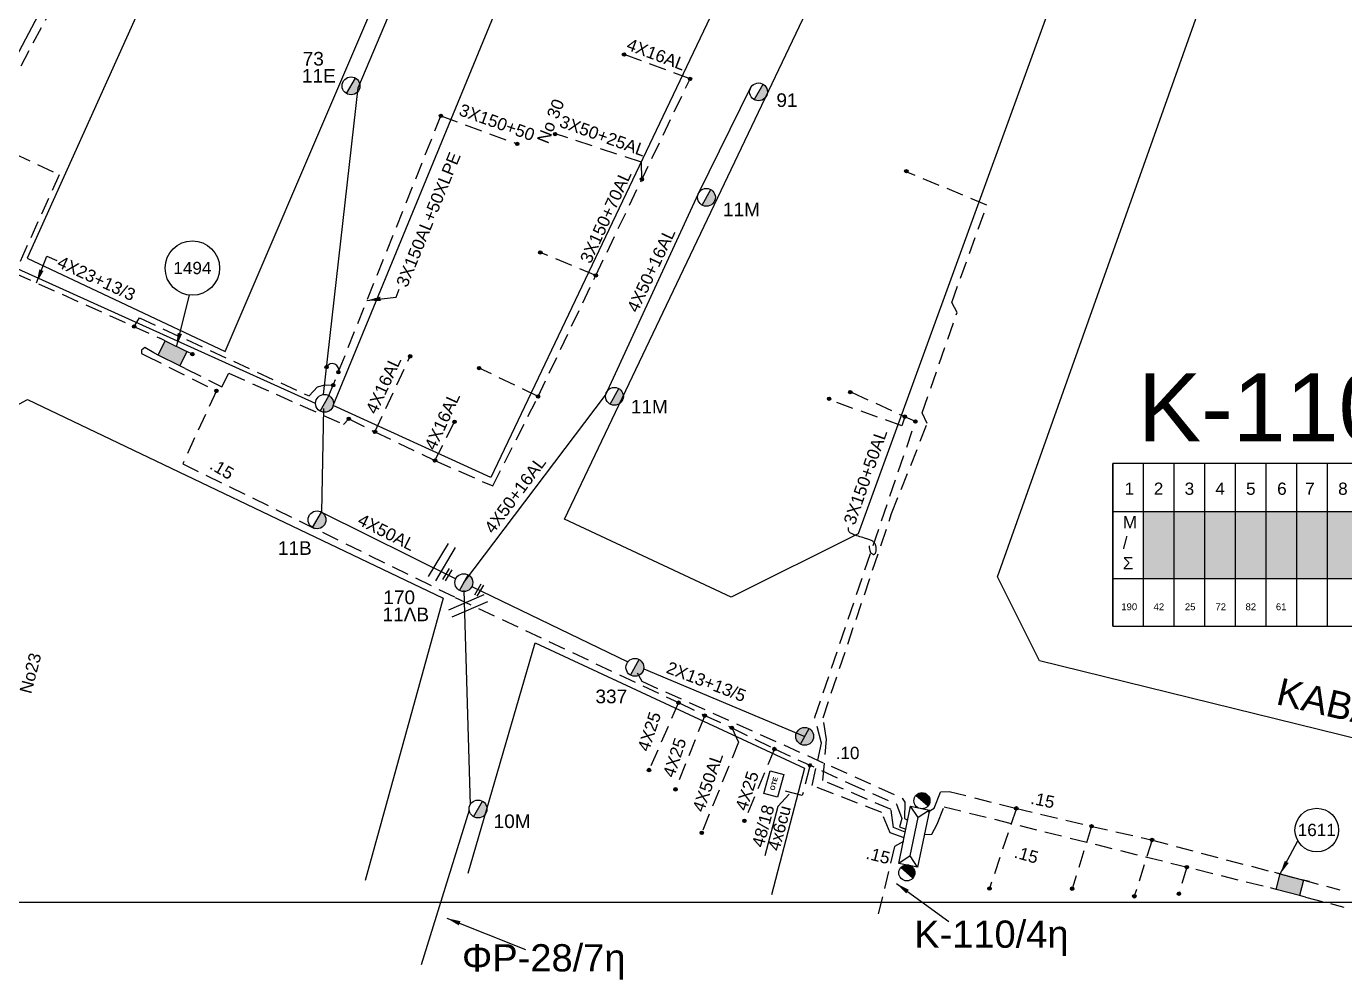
# Model space of a CAD drawing. Header units: millimetres. Extents: x 766 to 1726, y 225 to 629.
# Drawn here: x 1063.2 to 1160, y 238.6 to 308.6 of the extents above; entities that cross this region are included whole.
import ezdxf
from ezdxf.enums import TextEntityAlignment as Align

# ---------------------------------------------------------------- set-up
doc = ezdxf.new("R2010")
doc.units = ezdxf.units.MM
doc.linetypes.add('DASHED', pattern=[19.05, 12.7, -6.35])
for name, color, linetype in [('Link Box 4 Διευθύνσεων', 7, 'Continuous'), ('Pillar OTE', 7, 'Continuous'), ('Άγνωστα', 7, 'Continuous'), ('Ασφαλειοκιβώτια Χ.Τ 9 αναχωρήσεων', 7, 'Continuous'), ('Γυμνά εναέρια ΧΤ (3Φ)   4x50AL', 7, 'Continuous'), ('Γυμνά εναέρια ΧΤ και ΦΟΠ (3Φ)   4x50+16AL', 7, 'Continuous'), ('Επιγραφές - Σχήματα', 7, 'Continuous'), ('Καλώδια ΧΤ   3x150+50AL', 7, 'DASHED'), ('Καλώδια ΧΤ   3x150AL+50XLPE', 7, 'DASHED'), ('Μηχανική τομή', 7, 'Continuous'), ('Στύλος Ξύλινος', 7, 'Continuous'), ('Στύλος Ξύλινος @ 1', 7, 'Continuous'), ('Στύλος ΦΜ', 7, 'Continuous'), ('Στύλος ΦΜ @ 1', 7, 'Continuous'), ('Συνδέσεις', 7, 'Continuous'), ('Συνεστραμμένα ΧΤ   3x70+54.6+25 AL', 7, 'SYN_LINE'), ('Τομή', 7, 'Continuous'), ('Υποσταθμός εναέριος 2 στύλων', 7, 'Continuous'), ('Υποσταθμός πόλεως', 7, 'Continuous'), ('Υπόβαθρο ΔΕΗ', 7, 'Continuous'), ('Υπόγεια Καλώδια Δικτύου ΧΤ   .10', 7, 'DASHED'), ('Υπόγεια Καλώδια Δικτύου ΧΤ   .15', 7, 'DASHED'), ('Υπόγεια καλώδια Δικτύου ΧΤ και Παρ. ΧΤ - 3X150+70 AL', 7, 'DASHED'), ('Υπόγεια καλώδια Δικτύου ΧΤ και Παρ. ΧΤ 3X50AL +25CU  XLPE', 7, 'DASHED'), ('Υπόγεια καλώδια Παροχών ΧΤ   4x16AL', 7, 'DASHED'), ('Υπόγεια καλώδια Παροχών ΧΤ   4x25', 7, 'DASHED'), ('Υπόγεια καλώδια Παροχών ΧΤ   4x50AL', 7, 'DASHED'), ('Υπόγεια καλώδια Παροχών ΧΤ   4x6', 7, 'DASHED')]:
    doc.layers.add(name, color=color, linetype=linetype)
doc.styles.get("Standard").update_dxf_attribs({"font": 'arial.ttf'})
doc.linetypes.add('SYN_LINE', pattern='A,0.5,-0.0001,["/\\/\\/\\/",Standard,S=0.1,R=0,X=0,Y=-0.05],-0.25', length=0.7501)
doc.dimstyles.new('ISO-25', dxfattribs={"dimtxt": 2.5, "dimasz": 2.5, "dimexe": 1.25, "dimexo": 0.625, "dimtad": 1, "dimtxsty": 'Standard', "dimcen": 2.5, "dimadec": 0, "dimazin": 0, "dimtfac": 1, "dimtmove": 0, "dimatfit": 3, "dimfxl": 1, "dimarcsym": 0})

# ---------------------------------------------------------------- blocks, each defined once
blk = doc.blocks.new('LINK BOX 4 ΑΝΑΧΩΡΗΣΕΩΝ')
at = {"layer": 'Link Box 4 Διευθύνσεων', "ltscale": 40}
blk.add_hatch(color=256, dxfattribs=at).paths.add_polyline_path([(-3.54, 0), (-3.54, -4.67), (3.54, -4.67), (3.54, 0)])
for p, q in [((-3.54, 0), (-5.33, 0)), ((5.33, 0), (3.54, 0)), ((-3.54, -4.67), (-5.33, -4.67)), ((5.33, -4.67), (3.54, -4.67))]:
    blk.add_line(p, q, dxfattribs=at)
blk.add_lwpolyline([(-3.54, -4.67), (-3.54, 0), (3.54, 0), (3.54, -4.67)], close=True, dxfattribs=at)
blk = doc.blocks.new('ΥΠΟΣΤΑΘΜΟΣ ΕΝΑΕΡΙΟΣ ΕΠΙ 2 ΣΤΥΛΩΝ')
at = {"layer": 'Υποσταθμός εναέριος 2 στύλων', "linetype": 'Continuous'}
for points in [[(-11.97, -2.11, 0.574793), (-8.45, -0.07, 0.268822), (-9.64, 1.98)], [(9.68, -2.15, 0.574793), (13.19, -0.1, 0.268822), (12.01, 1.95)]]:
    blk.add_hatch(color=256, dxfattribs=at).paths.add_polyline_path(points)
for p, q in [((-11.97, -2.11), (-9.64, 1.98)), ((9.68, -2.15), (12.01, 1.95))]:
    blk.add_line(p, q, dxfattribs=at)
for centre in [(-10.81, -0.07), (10.84, -0.1)]:
    blk.add_circle(centre, 2.36, dxfattribs=at)
at = {"layer": 'Υποσταθμός πόλεως', "linetype": 'Continuous', "ltscale": 40}
blk.add_lwpolyline([(-8.57, 2.82), (8.57, 2.82), (8.57, -2.82), (-8.57, -2.82)], close=True, dxfattribs=at)
for points in [[(-5.75, 0), (-8.57, 2.82)], [(-8.57, -2.82), (-5.75, 0)], [(-5.75, 0), (5.75, 0)], [(5.75, 0), (8.57, 2.82)], [(8.57, -2.82), (5.75, 0)]]:
    blk.add_lwpolyline(points, dxfattribs=at)
at = {"layer": 'Υποσταθμός εναέριος 2 στύλων', "ltscale": 40, "flags": 1}
for tag, p in [('ΜΕΤΑΣΧΗΜΑΤΙΣΜΟΣ', (14.09, 2.51)), ('ΙΣΧΥΣ', (14.07, -0.28)), ('ΑΡΙΘΜΟΣ', (14.19, -3))]:
    blk.add_attdef(tag, p, '', height=1.8, dxfattribs=at)
blk = doc.blocks.new('ΥΠΑΡΧΩΝ ΤΣΙΜΕΝΤΕΝΙΟΣ ΣΤΥΛΟΣ')
at = {"layer": 'Στύλος ΦΜ'}
blk.add_hatch(color=256, dxfattribs=at).paths.add_polyline_path([(-1.29, -2.28, 0.574793), (2.62, 0, 0.268822), (1.3, 2.27)])
blk.add_line((-1.29, -2.28), (1.3, 2.27), dxfattribs=at)
blk.add_circle((0, 0), 2.62, dxfattribs=at)
at = {"layer": 'Στύλος ΦΜ', "flags": 4}
for tag, p in [('ΑΡΙΘΜΟΣ', (-4.68, 8.05)), ('ΤΥΠΟΣ', (-4.91, 3.03))]:
    blk.add_attdef(tag, p, '', height=4, dxfattribs=at)
blk = doc.blocks.new('_ΣΥΝΔΕΣΗ')
at = {"layer": 'Συνδέσεις', "linetype": 'SYN_LINE', "ltscale": 40}
blk.add_hatch(color=256, dxfattribs=at).paths.add_polyline_path([(0.5, -0.01, 1), (-0.5, -0.01, 1)])
at = {"layer": 'Συνδέσεις'}
blk.add_circle((0, -0.01), 0.5, dxfattribs=at)
blk = doc.blocks.new('ΥΠΑΡΧΩΝ ΞΥΛΙΝΟΣ ΣΤΥΛΟΣ')
at = {"layer": 'Στύλος Ξύλινος'}
h = blk.add_hatch(color=256, dxfattribs=at)
h.paths.add_polyline_path([(-2.62, 0, 0.270008), (-1.29, -2.28), (1.3, 2.27, 0.576266)])
h.paths.add_polyline_path([(-1.29, -2.28, 0.574793), (2.62, 0, 0.268822), (1.3, 2.27)])
blk.add_line((-1.29, -2.28), (1.3, 2.27), dxfattribs=at)
blk.add_circle((0, 0), 2.62, dxfattribs=at)
at = {"layer": 'Στύλος Ξύλινος', "flags": 4}
for tag, p in [('ΑΡΙΘΜΟΣ', (-4.91, 8.6)), ('ΤΥΠΟΣ', (-4.85, 3.39))]:
    blk.add_attdef(tag, p, '', height=4, dxfattribs=at)
blk = doc.blocks.new('ΑΣΦΑΛΕΙΟΚΙΒΩΤΙΟ ΥΠΟΣΤΑΘΜΟΥ 9A ΑΝΑΧΩΡΗΣΕΩΝ')
at = {"layer": 'Ασφαλειοκιβώτια Χ.Τ 9 αναχωρήσεων', "ltscale": 40}
for p, q in [((0, 0), (0, 11.955)), ((2.25, 0), (2.25, 11.955)), ((4.5, 0), (4.5, 11.955)), ((6.75, 0), (6.75, 11.955)), ((9, 0), (9, 11.955)), ((11.25, 0), (11.25, 11.955)), ((13.5, 0), (13.5, 11.955)), ((15.75, 0), (15.75, 11.955)), ((18, 0), (18, 11.955)), ((0, 8.434), (20.25, 8.434)), ((0, 3.521), (20.25, 3.521))]:
    blk.add_line(p, q, dxfattribs=at)
at = {"layer": 'Ασφαλειοκιβώτια Χ.Τ 9 αναχωρήσεων'}
blk.add_lwpolyline([(20.25, 0), (20.25, 11.955), (0, 11.955), (0, 0)], close=True, dxfattribs=at)
for s, p in [('1', (0.855, 9.658)), ('2', (2.997, 9.658)), ('3', (5.265, 9.658)), ('4', (7.521, 9.658)), ('5', (9.774, 9.658)), ('6', (12.057, 9.658)), ('7', (14.118, 9.658)), ('8', (16.54, 9.658)), ('9', (18.714, 9.658))]:
    blk.add_text(s, height=0.9, dxfattribs=at).set_placement(p)
at = {"layer": 'Ασφαλειοκιβώτια Χ.Τ 9 αναχωρήσεων', "ltscale": 40}
for tag, height, p in [('ΟΝΟΜΑ', 1.25, (9.403, 14.063)), ('ΚΕΙΜΕΝΟ 1', 0.5, (1.194, 1.435)), ('ΚΕΙΜΕΝΟ 2', 0.5, (3.37, 1.435)), ('ΚΕΙΜΕΝΟ 3', 0.5, (5.669, 1.435)), ('ΚΕΙΜΕΝΟ 4', 0.5, (7.913, 1.435)), ('ΚΕΙΜΕΝΟ 5', 0.5, (10.123, 1.435)), ('ΚΕΙΜΕΝΟ 6', 0.5, (12.354, 1.435)), ('ΚΕΙΜΕΝΟ 7', 0.5, (14.623, 1.435)), ('ΚΕΙΜΕΝΟ 8', 0.5, (16.804, 1.435)), ('ΚΕΙΜΕΝΟ 9', 0.5, (19.088, 1.435)), ('ΣΧ', 0.5, (9.152, -0.433))]:
    blk.add_attdef(tag, text='', height=height, dxfattribs=at).set_placement(p, align=Align.MIDDLE_CENTER)
blk = doc.blocks.new('ΤΟΜΗ')
at = {"layer": 'Τομή', "ltscale": 40}
for p, q in [((-5.68, 0), (5.68, 0)), ((5.68, -2.33), (-5.68, -2.33))]:
    blk.add_line(p, q, dxfattribs=at)
blk = doc.blocks.new('ΜΗΧΑΝΙΚΗ ΤΟΜΗ')
at = {"layer": 'Μηχανική τομή', "ltscale": 40}
for p, q in [((-1.89, 0.78), (1.89, 0.78)), ((1.89, 0), (-1.89, 0))]:
    blk.add_line(p, q, dxfattribs=at)
blk = doc.blocks.new('TSONTA XT1')
at = {"ltscale": 40}
h = blk.add_hatch(color=256, dxfattribs=at)
h.dxf.hatch_style = 1
h.paths.add_polyline_path([(595.96, 2487.66), (597.07, 2488.77), (595.96, 2489.87), (594.85, 2488.77)])
blk.add_lwpolyline([(594.85, 2488.77), (595.96, 2489.87), (597.07, 2488.77), (595.96, 2487.66)], close=True, dxfattribs=at)
blk = doc.blocks.new('PILLAR ΟΤΕ')
at = {"layer": 'Pillar OTE', "ltscale": 40}
blk.add_lwpolyline([(-3.31, 2.02), (3.39, 2.02), (3.39, -1.99), (-3.31, -1.99)], close=True, dxfattribs=at)
at = {"layer": 'Pillar OTE', "insert": (-1.81, 0.71), "char_height": 1.3575, "width": 109.961, "attachment_point": 1}
blk.add_mtext('{\\fArial|b1|i0|c161|p34;OTE}', dxfattribs=at)

msp = doc.modelspace()

# ---------------------------------------------------------------- hatches: boundary and pattern name
at = {"layer": 'Ασφαλειοκιβώτια Χ.Τ 9 αναχωρήσεων'}
for color, points in [(62, [(1147.526, 272.952), (1145.276, 272.952), (1145.276, 268.038), (1147.526, 268.038)]), (30, [(1149.776, 272.952), (1147.526, 272.952), (1147.526, 268.038), (1149.776, 268.038)]), (173, [(1152.026, 272.952), (1149.776, 272.952), (1149.776, 268.038), (1152.026, 268.038)]), (5, [(1154.276, 272.952), (1152.026, 272.952), (1152.026, 268.038), (1154.276, 268.038)]), (151, [(1156.526, 272.952), (1154.276, 272.952), (1154.276, 268.038), (1156.526, 268.038)]), (2, [(1158.776, 272.952), (1156.526, 272.952), (1156.526, 268.038), (1158.776, 268.038)]), (6, [(1161.026, 272.952), (1158.776, 272.952), (1158.776, 268.038), (1161.026, 268.038)])]:
    msp.add_hatch(color=color, dxfattribs=at).paths.add_polyline_path(points)

# ---------------------------------------------------------------- linework, layer by layer
at = {"layer": 'Άγνωστα', "color": 85}
msp.add_lwpolyline([(1056.343, 293.92), (1056.343, 293.92), (1056.343, 293.92), (1056.343, 293.92), (1060.47, 302.282), (1061.317, 304.132), (1061.317, 304.132), (1061.317, 304.132), (1069.175, 319.051), (1072.42, 326.433), (1074.217, 330.421), (1079.677, 342.662)], dxfattribs=at)
at = {"layer": 'Άγνωστα', "color": 27}
msp.add_lwpolyline([(1084.459, 280.872), (1057.759, 292.914)], dxfattribs=at)
at = {"layer": 'Άγνωστα', "color": 62, "linetype": 'DASHED', "ltscale": 0.1}
for points in [[(1105.04, 290.287), (1100.964, 291.98)], [(1072.578, 284.602), (1071.915, 285.006), (1071.665, 284.789), (1071.665, 284.556), (1071.973, 284.398), (1077.174, 281.811)], [(1074.888, 283.459), (1077.561, 282.094), (1078.086, 283.104), (1086.518, 279.351), (1086.894, 279.761)], [(1100.802, 281.399), (1096.467, 283.486)]]:
    msp.add_lwpolyline(points, dxfattribs=at)
at = {"layer": 'Άγνωστα', "color": 6, "linetype": 'DASHED', "ltscale": 0.1}
msp.add_lwpolyline([(1071.131, 286.531), (1071.513, 287.164), (1083.976, 281.434), (1084.587, 282.113), (1085.165, 282.262), (1085.746, 282.224)], dxfattribs=at)
at = {"layer": 'Άγνωστα', "color": 151}
for points in [[(1095.937, 267.442), (1107.402, 261.913)], [(1108.557, 261.397), (1120.385, 256.437)]]:
    msp.add_lwpolyline(points, dxfattribs=at)
at = {"layer": 'Άγνωστα', "color": 151, "linetype": 'DASHED', "ltscale": 0.1}
msp.add_lwpolyline([(1108.066, 261.107), (1108.414, 260.483), (1127.537, 251.901), (1127.739, 251.598), (1127.721, 250.403), (1127.952, 250.279)], dxfattribs=at)
at = {"layer": 'Άγνωστα', "color": 5, "linetype": 'DASHED', "ltscale": 0.1}
msp.add_lwpolyline([(1148.451, 246.84), (1147.867, 244.877)], dxfattribs=at)
at = {"layer": 'Γυμνά εναέρια ΧΤ (3Φ)   4x50AL', "color": 27}
msp.add_lwpolyline([(1085.031, 280.505), (1084.885, 272.905), (1094.761, 268.016)], dxfattribs=at)
at = {"layer": 'Γυμνά εναέρια ΧΤ και ΦΟΠ (3Φ)   4x50+16AL', "color": 151}
msp.add_lwpolyline([(1095.347, 267.726), (1105.742, 281.504), (1112.57, 296.305), (1116.454, 304.157)], dxfattribs=at)
at = {"layer": 'Γυμνά εναέρια ΧΤ και ΦΟΠ (3Φ)   4x50+16AL', "color": 1}
for points in [[(1095.351, 267.157), (1095.807, 251.4)], [(1095.741, 251.024), (1092.212, 239.65)]]:
    msp.add_lwpolyline(points, dxfattribs=at)
at = {"layer": 'Επιγραφές - Σχήματα'}
msp.add_lwpolyline([(807.638, 244.256), (1540.689, 244.256), (1540.689, 606.185), (807.638, 606.185)], close=True, dxfattribs=at)
msp.add_lwpolyline([(1125.115, 270.437), (1125.118, 270.298), (1125.132, 270.181), (1125.156, 270.084), (1125.186, 270.004), (1125.222, 269.941), (1125.262, 269.892), (1125.303, 269.856), (1125.343, 269.83), (1125.381, 269.813), (1125.417, 269.804), (1125.45, 269.802), (1125.48, 269.808), (1125.508, 269.819), (1125.533, 269.837), (1125.555, 269.86), (1125.575, 269.887), (1125.591, 269.918), (1125.605, 269.953), (1125.616, 269.992), (1125.625, 270.033), (1125.631, 270.076), (1125.635, 270.12), (1125.637, 270.166), (1125.637, 270.213), (1125.635, 270.26), (1125.631, 270.307), (1125.625, 270.354), (1125.616, 270.4), (1125.606, 270.444), (1125.593, 270.488), (1125.577, 270.529), (1125.559, 270.569), (1125.537, 270.606), (1125.513, 270.64), (1125.486, 270.673), (1125.454, 270.704), (1125.418, 270.734), (1125.378, 270.762), (1125.333, 270.79), (1125.283, 270.816), (1125.227, 270.842), (1125.165, 270.868), (1125.098, 270.894), (1125.024, 270.92), (1124.944, 270.946), (1124.857, 270.974), (1124.763, 271.003), (1124.662, 271.033), (1124.554, 271.065), (1124.442, 271.099), (1124.328, 271.134), (1124.215, 271.17), (1124.106, 271.207), (1124.003, 271.245), (1123.908, 271.284), (1123.826, 271.324), (1123.757, 271.364), (1123.702, 271.405), (1123.659, 271.45), (1123.628, 271.5), (1123.608, 271.556), (1123.598, 271.619), (1123.596, 271.692), (1123.602, 271.774)], dxfattribs=at)
at = {"layer": 'Επιγραφές - Σχήματα', "color": 7}
for centre, radius in [((1075.408, 290.826), 2), ((1157.993, 249.559), 1.6)]:
    msp.add_circle(centre, radius, dxfattribs=at)
at = {"layer": 'Καλώδια ΧΤ   3x150+50AL', "color": 6, "linetype": 'DASHED', "ltscale": 0.1}
msp.add_lwpolyline([(1093.66, 302.001), (1099.266, 299.95)], dxfattribs=at)
at = {"layer": 'Καλώδια ΧΤ   3x150+50AL', "color": 2, "ltscale": 0.1}
for points in [[(1127.731, 279.914), (1127.519, 279.251), (1122.225, 281.128)], [(1128.514, 279.56), (1123.733, 281.724)], [(1127.683, 248.982), (1126.656, 249.345), (1126.041, 250.851), (1120.931, 252.829), (1121.616, 255.927), (1121.122, 257.835), (1128.514, 279.56)]]:
    msp.add_lwpolyline(points, dxfattribs=at)
at = {"layer": 'Καλώδια ΧΤ   3x150AL+50XLPE', "color": 6, "ltscale": 0.1}
msp.add_lwpolyline([(1085.439, 281.457), (1093.66, 302.001)], dxfattribs=at)
at = {"layer": 'Συνεστραμμένα ΧΤ   3x70+54.6+25 AL', "color": 6, "ltscale": 10}
msp.add_lwpolyline([(1085.039, 281.539), (1087.589, 304.065), (1094.386, 320.168), (1097.075, 326.433), (1101.994, 339.841)], dxfattribs=at)
at = {"layer": 'Υπόβαθρο ΔΕΗ'}
for points in [[(1095.677, 326.433), (1108.925, 357.823), (1117.585, 378.256), (1104.559, 382.673), (1092.949, 357.443), (1084.731, 339.456), (1078.999, 326.433), (1063.283, 291.549), (1077.827, 284.703), (1095.677, 326.433)], [(1121.612, 326.433), (1097.327, 275.435), (1085.754, 280.743), (1104.565, 326.433), (1110.115, 339.834), (1114.63, 350.577), (1119.623, 362.58), (1125.073, 375.589), (1142.041, 369.817), (1132.815, 350.24), (1130.425, 345.001), (1130.03, 344.819), (1121.612, 326.433)], [(1144.356, 326.433), (1124.314, 271.307), (1114.973, 266.663), (1102.743, 272.381), (1128.484, 326.433), (1136.399, 343.191), (1148.241, 367.784), (1158.308, 364.264), (1144.356, 326.433)], [(1210.451, 326.433), (1186.662, 249.904), (1137.618, 261.993), (1134.542, 268.14), (1155.247, 326.433), (1167.983, 360.946), (1181.588, 356.308), (1202.033, 349.389), (1216.179, 344.652), (1210.451, 326.433)], [(1052.529, 246.952), (1061.201, 280.041), (1063.295, 281.186), (1093.817, 266.593), (1088.099, 245.854)], [(1095.666, 246.401), (1100.595, 263.299), (1120.362, 254.11), (1117.94, 244.808)]]:
    msp.add_lwpolyline(points, dxfattribs=at)
msp.add_arc((1085.682, 283.336), 0.473, 341.58166, 151.12189, dxfattribs=at)
at = {"layer": 'Υπόγεια Καλώδια Δικτύου ΧΤ   .10', "color": 6, "ltscale": 0.1}
msp.add_lwpolyline([(1127.77, 249.402), (1126.894, 249.745), (1126.738, 251.066), (1121.718, 253.196), (1121.977, 256.206), (1121.731, 257.799), (1126.765, 272.793), (1129.387, 279.405), (1129.022, 280.201), (1131.578, 287.576), (1131.18, 288.306), (1133.77, 295.447), (1127.83, 297.901)], dxfattribs=at)
at = {"layer": 'Υπόγεια Καλώδια Δικτύου ΧΤ   .15', "color": 5, "linetype": 'DASHED', "ltscale": 0.1}
msp.add_line((1157.159, 244.638), (1159.975, 243.897), dxfattribs=at)
at = {"layer": 'Υπόγεια Καλώδια Δικτύου ΧΤ   .15', "color": 62, "ltscale": 0.1}
msp.add_lwpolyline([(1077.174, 281.811), (1074.695, 276.458), (1094.706, 266.646), (1111.119, 258.913), (1113.037, 257.961), (1115.024, 257.074), (1118.156, 255.51), (1123.616, 253.011), (1127.119, 251.462), (1127.51, 250.411), (1127.34, 249.8), (1127.818, 249.633)], dxfattribs=at)
at = {"layer": 'Υπόγεια Καλώδια Δικτύου ΧΤ   .15', "color": 30, "ltscale": 0.1}
for points in [[(1129.46, 250.892), (1129.894, 251.16), (1130.354, 252.355), (1130.998, 252.394), (1135.857, 251.166), (1141.381, 249.852), (1145.822, 248.843), (1159.678, 245.176)], [(1135.928, 251.152), (1133.955, 245.255)], [(1141.452, 249.838), (1140.027, 245.251)], [(1145.893, 248.83), (1144.591, 244.69)]]:
    msp.add_lwpolyline(points, dxfattribs=at)
at = {"layer": 'Υπόγεια Καλώδια Δικτύου ΧΤ   .15', "color": 5, "linetype": 'DASHED', "ltscale": 0.1}
msp.add_lwpolyline([(1129.172, 249.231), (1129.709, 249.244), (1130.103, 249.992), (1130.627, 251.265), (1154.583, 245.317)], dxfattribs=at)
at = {"layer": 'Υπόγεια Καλώδια Δικτύου ΧΤ   .15', "color": 173, "ltscale": 0.1}
msp.add_lwpolyline([(1127.629, 248.725), (1126.974, 248.353), (1125.73, 243.161)], dxfattribs=at)
at = {"layer": 'Υπόγεια καλώδια Δικτύου ΧΤ και Παρ. ΧΤ - 3X150+70 AL', "color": 62, "ltscale": 0.1}
msp.add_lwpolyline([(1086.894, 279.761), (1088.819, 278.798), (1093.214, 276.7), (1097.47, 274.826), (1100.802, 281.399), (1105.04, 290.287), (1111.962, 304.723)], dxfattribs=at)
at = {"layer": 'Υπόγεια καλώδια Δικτύου ΧΤ και Παρ. ΧΤ 3X50AL +25CU  XLPE', "color": 62, "linetype": 'DASHED', "ltscale": 0.1}
msp.add_lwpolyline([(1108.424, 297.344), (1108.402, 298.601), (1101.995, 300.71)], dxfattribs=at)
at = {"layer": 'Υπόγεια καλώδια Παροχών ΧΤ   4x16AL', "color": 62, "ltscale": 0.1}
msp.add_lwpolyline([(1111.962, 304.723), (1107.112, 306.515)], dxfattribs=at)
at = {"layer": 'Υπόγεια καλώδια Παροχών ΧΤ   4x16AL', "color": 27, "ltscale": 0.1}
for points in [[(1088.819, 278.798), (1091.406, 284.349)], [(1093.226, 276.694), (1094.667, 279.547)]]:
    msp.add_lwpolyline(points, dxfattribs=at)
at = {"layer": 'Υπόγεια καλώδια Παροχών ΧΤ   4x25', "color": 62, "ltscale": 0.1}
for points in [[(1111.119, 258.913), (1108.945, 253.967)], [(1113.037, 257.961), (1110.892, 252.549)], [(1118.156, 255.51), (1115.958, 250.234)]]:
    msp.add_lwpolyline(points, dxfattribs=at)
at = {"layer": 'Υπόγεια καλώδια Παροχών ΧΤ   4x50AL', "color": 62, "ltscale": 0.1}
msp.add_lwpolyline([(1115.024, 257.074), (1115.528, 256.013), (1112.822, 249.357)], dxfattribs=at)
at = {"layer": 'Υπόγεια καλώδια Παροχών ΧΤ   4x6', "color": 173, "linetype": 'DASHED', "ltscale": 0.1}
msp.add_lwpolyline([(1052.373, 297.636), (1051.037, 294.864), (1054.161, 293.424, 0.680316), (1056.943, 293.72), (1061.949, 303.986), (1069.794, 318.902), (1074.79, 330.167), (1080.095, 342.058, 0.540626), (1080.442, 342.835)], format="xyb", dxfattribs=at)
at = {"layer": 'Υπόγεια καλώδια Παροχών ΧΤ   4x6', "color": 6, "linetype": 'DASHED', "ltscale": 0.1}
msp.add_lwpolyline([(1051.818, 297.903), (1050.259, 294.666), (1053.803, 293.03, 0.638551), (1057.418, 293.536), (1060.221, 299.284), (1060.596, 300.054), (1065.628, 297.684), (1062.364, 290.458), (1073.017, 285.686)], format="xyb", dxfattribs=at)
at = {"layer": 'Υπόγεια καλώδια Παροχών ΧΤ   4x6', "color": 85, "linetype": 'DASHED', "ltscale": 0.1}
msp.add_lwpolyline([(1120.741, 254.162), (1120.199, 252.086), (1118.518, 252.525)], dxfattribs=at)

# ---------------------------------------------------------------- block references
at = {"layer": 'Link Box 4 Διευθύνσεων'}
for p, xscale, yscale, zscale, rotation in [((1074.211, 285.096), 0.2500000000000891, 0.2500000000000891, 0.2500000000000891, 333.6876636401012), ((1156.169, 246.106), 0.2499999999999761, 0.2499999999999761, 0.2499999999999761, 345.239138520063)]:
    msp.add_blockref('LINK BOX 4 ΑΝΑΧΩΡΗΣΕΩΝ', p, dxfattribs=dict(at, xscale=xscale, yscale=yscale, zscale=zscale, rotation=rotation))
at = {"layer": 'Pillar OTE', "xscale": 0.2584214945957503, "yscale": 0.2584214945957503, "zscale": 0.2584214945957503, "rotation": 75.00000000000001}
msp.add_blockref('PILLAR ΟΤΕ', (1118.117, 252.924), dxfattribs=at)
at = {"layer": 'Ασφαλειοκιβώτια Χ.Τ 9 αναχωρήσεων'}
ref = msp.add_blockref('ΑΣΦΑΛΕΙΟΚΙΒΩΤΙΟ ΥΠΟΣΤΑΘΜΟΥ 9A ΑΝΑΧΩΡΗΣΕΩΝ', (1143.026, 264.517), dxfattribs=at)
ref.add_attrib('ΚΕΙΜΕΝΟ 6', '61', dxfattribs={"ltscale": 40, "height": 0.5}).set_placement((1155.38, 265.952), align=Align.MIDDLE_CENTER)
ref.add_attrib('ΚΕΙΜΕΝΟ 5', '82', dxfattribs={"ltscale": 40, "height": 0.5}).set_placement((1153.149, 265.952), align=Align.MIDDLE_CENTER)
ref.add_attrib('ΚΕΙΜΕΝΟ 4', '72', dxfattribs={"ltscale": 40, "height": 0.5}).set_placement((1150.939, 265.952), align=Align.MIDDLE_CENTER)
ref.add_attrib('ΚΕΙΜΕΝΟ 3', '25', dxfattribs={"ltscale": 40, "height": 0.5}).set_placement((1148.695, 265.952), align=Align.MIDDLE_CENTER)
ref.add_attrib('ΚΕΙΜΕΝΟ 1', '190', dxfattribs={"ltscale": 40, "height": 0.5}).set_placement((1144.22, 265.952), align=Align.MIDDLE_CENTER)
ref.add_attrib('ΚΕΙΜΕΝΟ 2', '42', dxfattribs={"ltscale": 40, "height": 0.5}).set_placement((1146.396, 265.952), align=Align.MIDDLE_CENTER)
at = {"layer": 'Μηχανική τομή', "xscale": 0.2500000000000097, "yscale": 0.2500000000000097, "zscale": 0.2500000000000097, "rotation": 239.8792955210928}
for p in [(1094.052, 268.367), (1096.381, 267.228)]:
    msp.add_blockref('ΜΗΧΑΝΙΚΗ ΤΟΜΗ', p, dxfattribs=at)
at = {"layer": 'Στύλος Ξύλινος @ 1', "ltscale": 40, "xscale": 0.25, "yscale": 0.25, "zscale": 0.25}
msp.add_blockref('ΥΠΑΡΧΩΝ ΞΥΛΙΝΟΣ ΣΤΥΛΟΣ', (1120.385, 256.437), dxfattribs=at)
at = {"layer": 'Στύλος ΦΜ @ 1', "ltscale": 40}
ref = msp.add_blockref('ΥΠΑΡΧΩΝ ΤΣΙΜΕΝΤΕΝΙΟΣ ΣΤΥΛΟΣ', (1087.062, 304.207), dxfattribs=dict(at, xscale=0.25, yscale=0.25, zscale=0.25))
ref.add_attrib('ΤΥΠΟΣ', '11E', (1083.452, 304.445), dxfattribs={"layer": 'Στύλος ΦΜ', "height": 1, "flags": 4})
ref.add_attrib('ΑΡΙΘΜΟΣ', '73', (1083.511, 305.702), dxfattribs={"layer": 'Στύλος ΦΜ', "height": 1, "flags": 4})
ref = msp.add_blockref('ΥΠΑΡΧΩΝ ΤΣΙΜΕΝΤΕΝΙΟΣ ΣΤΥΛΟΣ', (1116.995, 303.763), dxfattribs=dict(at, xscale=0.25, yscale=0.25, zscale=0.25))
ref.add_attrib('ΤΥΠΟΣ', '91', (1118.304, 302.658), dxfattribs={"layer": 'Στύλος ΦΜ', "height": 1, "flags": 4})
ref = msp.add_blockref('ΥΠΑΡΧΩΝ ΤΣΙΜΕΝΤΕΝΙΟΣ ΣΤΥΛΟΣ', (1113.165, 296.022), dxfattribs=dict(at, xscale=0.25, yscale=0.25, zscale=0.25))
ref.add_attrib('ΤΥΠΟΣ', '11M', (1114.38, 294.637), dxfattribs={"layer": 'Στύλος ΦΜ', "height": 1, "flags": 4})
ref = msp.add_blockref('ΥΠΑΡΧΩΝ ΤΣΙΜΕΝΤΕΝΙΟΣ ΣΤΥΛΟΣ', (1106.408, 281.406), dxfattribs=dict(at, xscale=0.25, yscale=0.25, zscale=0.25))
ref.add_attrib('ΤΥΠΟΣ', '11M', (1107.612, 280.149), dxfattribs={"layer": 'Στύλος ΦΜ', "height": 1, "flags": 4})
at = {"layer": 'Στύλος ΦΜ @ 1', "ltscale": 40, "xscale": 0.25, "yscale": 0.25, "zscale": 0.25}
msp.add_blockref('ΥΠΑΡΧΩΝ ΤΣΙΜΕΝΤΕΝΙΟΣ ΣΤΥΛΟΣ', (1085.114, 280.889), dxfattribs=at)
at = {"layer": 'Στύλος ΦΜ @ 1', "ltscale": 40}
ref = msp.add_blockref('ΥΠΑΡΧΩΝ ΤΣΙΜΕΝΤΕΝΙΟΣ ΣΤΥΛΟΣ', (1084.563, 272.339), dxfattribs=dict(at, xscale=0.25, yscale=0.25, zscale=0.25))
ref.add_attrib('ΤΥΠΟΣ', '11B', (1081.689, 269.764), dxfattribs={"layer": 'Στύλος ΦΜ', "height": 1, "flags": 4})
ref = msp.add_blockref('ΥΠΑΡΧΩΝ ΤΣΙΜΕΝΤΕΝΙΟΣ ΣΤΥΛΟΣ', (1095.347, 267.726), dxfattribs=dict(at, xscale=0.25, yscale=0.25, zscale=0.25))
ref.add_attrib('ΤΥΠΟΣ', '11ΛB', (1089.373, 264.893), dxfattribs={"layer": 'Στύλος ΦΜ', "height": 1, "flags": 4})
ref.add_attrib('ΑΡΙΘΜΟΣ', '170', (1089.432, 266.15), dxfattribs={"layer": 'Στύλος ΦΜ', "height": 1, "flags": 4})
ref = msp.add_blockref('ΥΠΑΡΧΩΝ ΤΣΙΜΕΝΤΕΝΙΟΣ ΣΤΥΛΟΣ', (1107.911, 261.502), dxfattribs=dict(at, xscale=0.25, yscale=0.25, zscale=0.25))
ref.add_attrib('ΤΥΠΟΣ', '337', (1105.014, 258.869), dxfattribs={"layer": 'Στύλος ΦΜ', "height": 1, "flags": 4})
ref = msp.add_blockref('ΥΠΑΡΧΩΝ ΤΣΙΜΕΝΤΕΝΙΟΣ ΣΤΥΛΟΣ', (1096.39, 251.105), dxfattribs=dict(at, xscale=0.25, yscale=0.25, zscale=0.25))
ref.add_attrib('ΤΥΠΟΣ', '10M', (1097.535, 249.705), dxfattribs={"layer": 'Στύλος ΦΜ', "height": 1, "flags": 4})
at = {"layer": 'Συνδέσεις', "xscale": 0.25, "yscale": 0.25, "zscale": 0.25}
for p in [(1107.112, 306.515), (1111.962, 304.723), (1093.66, 302.001), (1102.045, 300.668), (1099.266, 299.95), (1108.425, 297.347), (1127.849, 297.94), (1100.964, 291.98), (1105.04, 290.287), (1071.131, 286.531), (1075.406, 284.505), (1091.406, 284.349), (1085.268, 283.564), (1086.131, 283.187), (1096.467, 283.486), (1077.175, 281.814), (1085.746, 282.224), (1123.733, 281.724), (1100.802, 281.399), (1122.171, 281.233), (1086.894, 279.761), (1127.732, 279.917), (1088.819, 278.798), (1094.667, 279.547), (1128.514, 279.56), (1093.226, 276.695), (1111.119, 258.913), (1113.037, 257.961), (1115.024, 257.074), (1118.156, 255.51), (1108.945, 253.967), (1110.892, 252.549), (1135.928, 251.152), (1115.958, 250.234), (1141.452, 249.838), (1112.822, 249.357), (1145.893, 248.83), (1148.451, 246.84), (1133.956, 245.258), (1140.028, 245.254), (1147.868, 244.88), (1144.592, 244.693)]:
    msp.add_blockref('_ΣΥΝΔΕΣΗ', p, dxfattribs=at)
at = {"layer": 'Συνδέσεις', "xscale": 0.1280828105373407, "yscale": 0.1280828105373407, "zscale": 0.1280828105373407, "rotation": 344.9340878764993}
msp.add_blockref('TSONTA XT1', (964.212, -33.671), dxfattribs=at)
at = {"layer": 'Τομή'}
for p, xscale, yscale, zscale, rotation in [((1093.49, 269.386), 0.2499999999999957, 0.2499999999999957, 0.2499999999999957, 59.11981191857209), ((1095.543, 266.291), 0.2499999999999971, 0.2499999999999971, 0.2499999999999971, 23.33621753565309)]:
    msp.add_blockref('ΤΟΜΗ', p, dxfattribs=dict(at, xscale=xscale, yscale=yscale, zscale=zscale, rotation=rotation))
at = {"layer": 'Υποσταθμός εναέριος 2 στύλων', "xscale": 0.2500000000000613, "yscale": 0.2500000000000613, "zscale": 0.2500000000000613, "rotation": 78.25024992897366}
msp.add_blockref('ΥΠΟΣΤΑΘΜΟΣ ΕΝΑΕΡΙΟΣ ΕΠΙ 2 ΣΤΥΛΩΝ', (1128.419, 249.065), dxfattribs=at)

# ---------------------------------------------------------------- texts
at = {"layer": 'Άγνωστα', "color": 7, "char_height": 0.9, "width": 84.18588, "attachment_point": 1}
for s, insert, rotation in [('4X23+13/3', (1065.777, 291.758), 335.27642), ('2X13+13/5', (1110.463, 261.968), 339.04557)]:
    msp.add_mtext(s, dxfattribs=dict(at, insert=insert, rotation=rotation))
at = {"layer": 'Ασφαλειοκιβώτια Χ.Τ 9 αναχωρήσεων', "insert": (1143.748, 272.61), "char_height": 0.9, "width": 2.17983, "attachment_point": 1}
msp.add_mtext('M\\P/\\PΣ', dxfattribs=at)
at = {"layer": 'Γυμνά εναέρια ΧΤ (3Φ)   4x50AL', "color": 7, "insert": (1087.872, 272.836), "char_height": 0.9, "width": 84.18588, "attachment_point": 1, "rotation": 333.26365}
msp.add_mtext('4X50AL', dxfattribs=at)
at = {"layer": 'Γυμνά εναέρια ΧΤ και ΦΟΠ (3Φ)   4x50+16AL', "color": 7, "char_height": 0.9, "width": 84.18588, "attachment_point": 1}
for insert, rotation in [((1107.288, 287.874), 64.8139), ((1096.781, 271.789), 53.43524)]:
    msp.add_mtext('4X50+16AL', dxfattribs=dict(at, insert=insert, rotation=rotation))
at = {"layer": 'Επιγραφές - Σχήματα', "attachment_point": 1}
for s, insert, char_height, width, rotation in [('\\A1;Νο 30', (1100.685, 300.221), 0.9, 5.6016, 68.4167), ('ΚΑΒΑΦΗ', (1155.373, 260.761), 2, 7.28517, 346.85331)]:
    msp.add_mtext(s, dxfattribs=dict(at, insert=insert, char_height=char_height, width=width, rotation=rotation))
at = {"layer": 'Επιγραφές - Σχήματα', "color": 7, "char_height": 0.9, "attachment_point": 5}
for s, insert, width in [('1494', (1075.408, 290.826), 11.99425), ('1611', (1157.993, 249.559), 2.2325)]:
    msp.add_mtext(s, dxfattribs=dict(at, insert=insert, width=width))
at = {"layer": 'Επιγραφές - Σχήματα', "attachment_point": 1}
for s, insert, char_height, width in [('K-110', (1144.847, 283.095), 5, 4.30029), ('Κ-110/4η', (1128.424, 242.912), 2, 4.12616), ('ΦΡ-28/7η', (1095.208, 241.174), 2, 4.12616)]:
    msp.add_mtext(s, dxfattribs=dict(at, insert=insert, char_height=char_height, width=width))
at = {"layer": 'Επιγραφές - Σχήματα', "color": 7, "insert": (1062.695, 259.741), "char_height": 0.9, "width": 84.18588, "attachment_point": 1, "rotation": 75.31893}
msp.add_mtext('No23', dxfattribs=at)
at = {"layer": 'Καλώδια ΧΤ   3x150+50AL', "color": 7, "char_height": 0.9, "width": 84.18588, "attachment_point": 1}
for s, insert, rotation in [('3X150+50', (1095.217, 302.924), 340.34288), ('3X150+50AL', (1123.211, 272.192), 70.77136)]:
    msp.add_mtext(s, dxfattribs=dict(at, insert=insert, rotation=rotation))
at = {"layer": 'Καλώδια ΧΤ   3x150AL+50XLPE', "color": 7, "insert": (1092.748, 294.392), "char_height": 0.9, "width": 13.92422, "attachment_point": 5, "rotation": 67.87512}
msp.add_mtext('3X150AL+50XLPE', dxfattribs=at)
at = {"layer": 'Υπόγεια Καλώδια Δικτύου ΧΤ   .10', "color": 7, "insert": (1122.658, 255.668), "char_height": 0.9, "width": 84.18588, "attachment_point": 1}
msp.add_mtext('.10', dxfattribs=at)
at = {"layer": 'Υπόγεια Καλώδια Δικτύου ΧΤ   .15', "color": 7, "char_height": 0.9, "width": 84.18588, "attachment_point": 1}
for insert, rotation in [((1077.056, 276.907), 329.72721), ((1137.109, 252.377), 348.0311), ((1125.041, 248.336), 345.87871), ((1135.952, 248.416), 344.23074)]:
    msp.add_mtext('.15', dxfattribs=dict(at, insert=insert, rotation=rotation))
at = {"layer": 'Υπόγεια καλώδια Δικτύου ΧΤ και Παρ. ΧΤ - 3X150+70 AL', "color": 7, "insert": (1103.838, 291.463), "char_height": 0.9, "width": 84.18588, "attachment_point": 1, "rotation": 65.4549}
msp.add_mtext('3X150+70AL', dxfattribs=at)
at = {"layer": 'Υπόγεια καλώδια Δικτύου ΧΤ και Παρ. ΧΤ 3X50AL +25CU  XLPE', "color": 7, "insert": (1102.593, 302.072), "char_height": 0.9, "width": 84.18588, "attachment_point": 1, "rotation": 340.34288}
msp.add_mtext('3X50+25AL', dxfattribs=at)
at = {"layer": 'Υπόγεια καλώδια Παροχών ΧΤ   4x16AL', "color": 7, "char_height": 0.9, "width": 84.18588, "attachment_point": 1}
for insert, rotation in [((1107.539, 307.731), 339.42014), ((1088.097, 280.403), 65.33057), ((1092.415, 277.752), 65.33057)]:
    msp.add_mtext('4X16AL', dxfattribs=dict(at, insert=insert, rotation=rotation))
at = {"layer": 'Υπόγεια καλώδια Παροχών ΧΤ   4x25', "color": 7, "char_height": 0.9, "width": 84.18588, "attachment_point": 1, "rotation": 71.74598}
for insert in [(1108.076, 255.539), (1109.931, 253.631), (1115.255, 251.186)]:
    msp.add_mtext('4X25', dxfattribs=dict(at, insert=insert))
at = {"layer": 'Υπόγεια καλώδια Παροχών ΧΤ   4x50AL', "color": 7, "insert": (1112.108, 251.098), "char_height": 0.9, "width": 84.18588, "attachment_point": 1, "rotation": 71.12389}
msp.add_mtext('4X50AL', dxfattribs=at)
at = {"layer": 'Υπόγεια καλώδια Παροχών ΧΤ   4x50AL', "color": 7, "ltscale": 0.2, "char_height": 0.9, "attachment_point": 1, "rotation": 75}
for s, insert in [('48/18', (1116.484, 248.453)), ('4x6cu', (1117.653, 248.196))]:
    msp.add_mtext_dynamic_manual_height_columns(s, width=1.8, gutter_width=12.5, heights=[0.118], dxfattribs=dict(at, insert=insert))

# ---------------------------------------------------------------- leaders
at = {"layer": 'Επιγραφές - Σχήματα'}
for points, override in [([(1063.96, 289.743), (1064.721, 291.707), (1065.445, 291.378)], {"dimasz": 1, "dimgap": 0.625, "dimtad": 0}), ([(1088.231, 288.447), (1090.367, 288.694), (1090.6, 289.272)], {"dimasz": 1, "dimgap": 0.625, "dimtad": 0}), ([(1119.232, 252.189), (1118.4, 251.279), (1117.452, 247.663)], {"dimasz": 0.1, "dimgap": 0.625, "dimtad": 0})]:
    msp.add_leader(points, dimstyle='ISO-25', override=override, dxfattribs=at)
at = {"layer": 'Επιγραφές - Σχήματα', "color": 7}
for points in [[(1074.238, 285.054), (1075.193, 288.837)], [(1155.313, 246.332), (1156.609, 248.757)]]:
    msp.add_leader(points, dimstyle='ISO-25', override={"dimasz": 1, "dimgap": 0.625, "dimtad": 0}, dxfattribs=at)
at = {"layer": 'Επιγραφές - Σχήματα', "ltscale": 40}
for points in [[(1127.123, 245.622), (1130.957, 242.851)], [(1094.109, 243.079), (1099.876, 240.781)]]:
    msp.add_leader(points, dimstyle='ISO-25', override={"dimasz": 1, "dimtad": 0}, dxfattribs=at)

doc.saveas('drawing.dxf')
